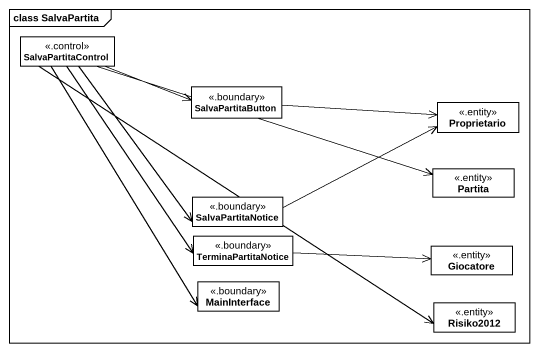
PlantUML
@startuml
mainframe class SalvaPartita
hide circle
hide empty members
class SalvaPartitaControl <<.control>>
class SalvaPartitaButton <<.boundary>>
class Proprietario <<.entity>>
class SalvaPartitaNotice <<.boundary>>
class Partita <<.entity>>
class TerminaPartitaNotice <<.boundary>>
class MainInterface <<.boundary>>
class Giocatore <<.entity>>
class Risiko2012 <<.entity>>
SalvaPartitaControl -right-> SalvaPartitaButton
SalvaPartitaControl --> SalvaPartitaNotice
SalvaPartitaControl -right-> Partita
SalvaPartitaControl --> TerminaPartitaNotice
SalvaPartitaControl --> MainInterface
SalvaPartitaControl --> Risiko2012
SalvaPartitaButton -right-> Proprietario
SalvaPartitaNotice -right-> Proprietario
TerminaPartitaNotice -right-> Giocatore
@enduml
